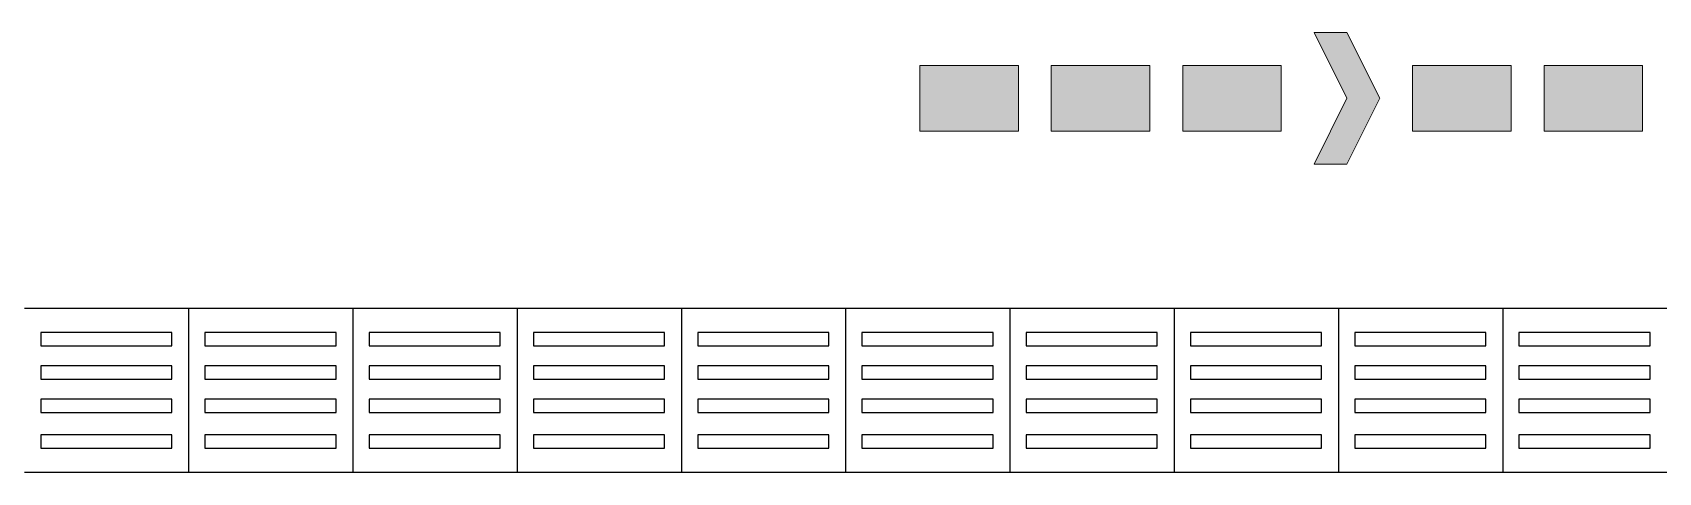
# Model space of a CAD drawing. Header units: metres. Extents: x 341 to 459, y 1341 to 1425.
# Drawn here: x 390.058 to 392.533, y 1377.068 to 1377.737 of the extents above; entities that cross this region are included whole.
import ezdxf
from ezdxf.enums import TextEntityAlignment as Align

# ---------------------------------------------------------------- set-up
doc = ezdxf.new("R2010")
doc.units = ezdxf.units.M
doc.layers.add('INC_EQUIP', color=10, linetype='Continuous', lineweight=20)
doc.layers.add('INC_PLACAS', color=10, linetype='Continuous', lineweight=20)
doc.layers.add('Itens de detalhe', color=7, linetype='Continuous')
doc.layers.add('Notas de texto-1', color=7, linetype='Continuous')
doc.styles.add('ROMANS', font='ROMANS.SHX')

# ---------------------------------------------------------------- blocks, each defined once
blk = doc.blocks.new('piso tatil')
at = {"layer": 'Itens de detalhe', "color": 252, "true_color": 0x939598, "extrusion": (0, 0, -1)}
for p, q in [((-121.7678, 27.6842), (-121.5178, 27.6842)), ((-121.7678, 27.6842), (-121.5178, 27.6842)), ((-121.5178, 27.6842), (-121.2678, 27.6842)), ((-121.5178, 27.6842), (-121.2678, 27.6842)), ((-121.5178, 27.6842), (-121.5178, 27.4342)), ((-121.5178, 27.6842), (-121.5178, 27.4342)), ((-121.2678, 27.6842), (-121.0178, 27.6842)), ((-121.2678, 27.6842), (-121.0178, 27.6842)), ((-121.2678, 27.6842), (-121.2678, 27.4342)), ((-121.2678, 27.6842), (-121.2678, 27.4342)), ((-121.0178, 27.6842), (-120.7678, 27.6842)), ((-121.0178, 27.6842), (-120.7678, 27.6842)), ((-121.0178, 27.6842), (-121.0178, 27.4342)), ((-121.0178, 27.6842), (-121.0178, 27.4342)), ((-120.7678, 27.6842), (-120.5178, 27.6842)), ((-120.7678, 27.6842), (-120.5178, 27.6842)), ((-120.7678, 27.6842), (-120.7678, 27.4342)), ((-120.7678, 27.6842), (-120.7678, 27.4342)), ((-120.5178, 27.6842), (-120.2678, 27.6842)), ((-120.5178, 27.6842), (-120.2678, 27.6842)), ((-120.5178, 27.6842), (-120.5178, 27.4342)), ((-120.5178, 27.6842), (-120.5178, 27.4342)), ((-120.2678, 27.6842), (-120.0178, 27.6842)), ((-120.2678, 27.6842), (-120.0178, 27.6842)), ((-120.2678, 27.6842), (-120.2678, 27.4342)), ((-120.2678, 27.6842), (-120.2678, 27.4342)), ((-120.0178, 27.6842), (-119.7678, 27.6842)), ((-120.0178, 27.6842), (-119.7678, 27.6842)), ((-120.0178, 27.6842), (-120.0178, 27.4342)), ((-120.0178, 27.6842), (-120.0178, 27.4342)), ((-119.7678, 27.6842), (-119.5178, 27.6842)), ((-119.7678, 27.6842), (-119.5178, 27.6842)), ((-119.7678, 27.6842), (-119.7678, 27.4342)), ((-119.7678, 27.6842), (-119.7678, 27.4342)), ((-119.5178, 27.6842), (-119.2678, 27.6842)), ((-119.5178, 27.6842), (-119.2678, 27.6842)), ((-119.5178, 27.6842), (-119.5178, 27.4342)), ((-119.5178, 27.6842), (-119.5178, 27.4342)), ((-121.5435, 27.6473), (-121.743, 27.6473)), ((-121.743, 27.6473), (-121.743, 27.6268)), ((-121.5435, 27.6268), (-121.5435, 27.6473)), ((-121.2935, 27.6473), (-121.493, 27.6473)), ((-121.493, 27.6473), (-121.493, 27.6268)), ((-121.2935, 27.6268), (-121.2935, 27.6473)), ((-121.0435, 27.6473), (-121.243, 27.6473)), ((-121.243, 27.6473), (-121.243, 27.6268)), ((-121.0435, 27.6268), (-121.0435, 27.6473)), ((-120.7935, 27.6473), (-120.993, 27.6473)), ((-120.993, 27.6473), (-120.993, 27.6268)), ((-120.7935, 27.6268), (-120.7935, 27.6473)), ((-120.5435, 27.6473), (-120.743, 27.6473)), ((-120.743, 27.6473), (-120.743, 27.6268)), ((-120.5435, 27.6268), (-120.5435, 27.6473)), ((-120.2935, 27.6473), (-120.493, 27.6473)), ((-120.493, 27.6473), (-120.493, 27.6268)), ((-120.2935, 27.6268), (-120.2935, 27.6473)), ((-120.0435, 27.6473), (-120.243, 27.6473)), ((-120.243, 27.6473), (-120.243, 27.6268)), ((-120.0435, 27.6268), (-120.0435, 27.6473)), ((-119.7935, 27.6473), (-119.993, 27.6473)), ((-119.993, 27.6473), (-119.993, 27.6268)), ((-119.7935, 27.6268), (-119.7935, 27.6473)), ((-119.5435, 27.6473), (-119.743, 27.6473)), ((-119.743, 27.6473), (-119.743, 27.6268)), ((-119.5435, 27.6268), (-119.5435, 27.6473)), ((-119.2935, 27.6473), (-119.493, 27.6473)), ((-119.493, 27.6473), (-119.493, 27.6268)), ((-119.2935, 27.6268), (-119.2935, 27.6473)), ((-121.743, 27.6268), (-121.5435, 27.6268)), ((-121.493, 27.6268), (-121.2935, 27.6268)), ((-121.243, 27.6268), (-121.0435, 27.6268)), ((-120.993, 27.6268), (-120.7935, 27.6268)), ((-120.743, 27.6268), (-120.5435, 27.6268)), ((-120.493, 27.6268), (-120.2935, 27.6268)), ((-120.243, 27.6268), (-120.0435, 27.6268)), ((-119.993, 27.6268), (-119.7935, 27.6268)), ((-119.743, 27.6268), (-119.5435, 27.6268)), ((-119.493, 27.6268), (-119.2935, 27.6268)), ((-121.5435, 27.5966), (-121.743, 27.5966)), ((-121.743, 27.5966), (-121.743, 27.5761)), ((-121.5435, 27.5761), (-121.5435, 27.5966)), ((-121.2935, 27.5966), (-121.493, 27.5966)), ((-121.493, 27.5966), (-121.493, 27.5761)), ((-121.2935, 27.5761), (-121.2935, 27.5966)), ((-121.0435, 27.5966), (-121.243, 27.5966)), ((-121.243, 27.5966), (-121.243, 27.5761)), ((-121.0435, 27.5761), (-121.0435, 27.5966)), ((-120.7935, 27.5966), (-120.993, 27.5966)), ((-120.993, 27.5966), (-120.993, 27.5761)), ((-120.7935, 27.5761), (-120.7935, 27.5966)), ((-120.5435, 27.5966), (-120.743, 27.5966)), ((-120.743, 27.5966), (-120.743, 27.5761)), ((-120.5435, 27.5761), (-120.5435, 27.5966)), ((-120.2935, 27.5966), (-120.493, 27.5966)), ((-120.493, 27.5966), (-120.493, 27.5761)), ((-120.2935, 27.5761), (-120.2935, 27.5966)), ((-120.0435, 27.5966), (-120.243, 27.5966)), ((-120.243, 27.5966), (-120.243, 27.5761)), ((-120.0435, 27.5761), (-120.0435, 27.5966)), ((-119.7935, 27.5966), (-119.993, 27.5966)), ((-119.993, 27.5966), (-119.993, 27.5761)), ((-119.7935, 27.5761), (-119.7935, 27.5966)), ((-119.5435, 27.5966), (-119.743, 27.5966)), ((-119.743, 27.5966), (-119.743, 27.5761)), ((-119.5435, 27.5761), (-119.5435, 27.5966)), ((-119.2935, 27.5966), (-119.493, 27.5966)), ((-119.493, 27.5966), (-119.493, 27.5761)), ((-119.2935, 27.5761), (-119.2935, 27.5966)), ((-121.743, 27.5761), (-121.5435, 27.5761)), ((-121.493, 27.5761), (-121.2935, 27.5761)), ((-121.243, 27.5761), (-121.0435, 27.5761)), ((-120.993, 27.5761), (-120.7935, 27.5761)), ((-120.743, 27.5761), (-120.5435, 27.5761)), ((-120.493, 27.5761), (-120.2935, 27.5761)), ((-120.243, 27.5761), (-120.0435, 27.5761)), ((-119.993, 27.5761), (-119.7935, 27.5761)), ((-119.743, 27.5761), (-119.5435, 27.5761)), ((-119.493, 27.5761), (-119.2935, 27.5761)), ((-121.5435, 27.5459), (-121.743, 27.5459)), ((-121.743, 27.5459), (-121.743, 27.5254)), ((-121.5435, 27.5254), (-121.5435, 27.5459)), ((-121.2935, 27.5459), (-121.493, 27.5459)), ((-121.493, 27.5459), (-121.493, 27.5254)), ((-121.2935, 27.5254), (-121.2935, 27.5459)), ((-121.0435, 27.5459), (-121.243, 27.5459)), ((-121.243, 27.5459), (-121.243, 27.5254)), ((-121.0435, 27.5254), (-121.0435, 27.5459)), ((-120.7935, 27.5459), (-120.993, 27.5459)), ((-120.993, 27.5459), (-120.993, 27.5254)), ((-120.7935, 27.5254), (-120.7935, 27.5459)), ((-120.5435, 27.5459), (-120.743, 27.5459)), ((-120.743, 27.5459), (-120.743, 27.5254)), ((-120.5435, 27.5254), (-120.5435, 27.5459)), ((-120.2935, 27.5459), (-120.493, 27.5459)), ((-120.493, 27.5459), (-120.493, 27.5254)), ((-120.2935, 27.5254), (-120.2935, 27.5459)), ((-120.0435, 27.5459), (-120.243, 27.5459)), ((-120.243, 27.5459), (-120.243, 27.5254)), ((-120.0435, 27.5254), (-120.0435, 27.5459)), ((-119.7935, 27.5459), (-119.993, 27.5459)), ((-119.993, 27.5459), (-119.993, 27.5254)), ((-119.7935, 27.5254), (-119.7935, 27.5459)), ((-119.5435, 27.5459), (-119.743, 27.5459)), ((-119.743, 27.5459), (-119.743, 27.5254)), ((-119.5435, 27.5254), (-119.5435, 27.5459)), ((-119.2935, 27.5459), (-119.493, 27.5459)), ((-119.493, 27.5459), (-119.493, 27.5254)), ((-119.2935, 27.5254), (-119.2935, 27.5459)), ((-121.743, 27.5254), (-121.5435, 27.5254)), ((-121.493, 27.5254), (-121.2935, 27.5254)), ((-121.243, 27.5254), (-121.0435, 27.5254)), ((-120.993, 27.5254), (-120.7935, 27.5254)), ((-120.743, 27.5254), (-120.5435, 27.5254)), ((-120.493, 27.5254), (-120.2935, 27.5254)), ((-120.243, 27.5254), (-120.0435, 27.5254)), ((-119.993, 27.5254), (-119.7935, 27.5254)), ((-119.743, 27.5254), (-119.5435, 27.5254)), ((-119.493, 27.5254), (-119.2935, 27.5254)), ((-121.5435, 27.4916), (-121.743, 27.4916)), ((-121.743, 27.4916), (-121.743, 27.4712)), ((-121.743, 27.4712), (-121.5435, 27.4712)), ((-121.5435, 27.4712), (-121.5435, 27.4916)), ((-121.2935, 27.4916), (-121.493, 27.4916)), ((-121.493, 27.4916), (-121.493, 27.4712)), ((-121.493, 27.4712), (-121.2935, 27.4712)), ((-121.2935, 27.4712), (-121.2935, 27.4916)), ((-121.0435, 27.4916), (-121.243, 27.4916)), ((-121.243, 27.4916), (-121.243, 27.4712)), ((-121.243, 27.4712), (-121.0435, 27.4712)), ((-121.0435, 27.4712), (-121.0435, 27.4916)), ((-120.7935, 27.4916), (-120.993, 27.4916)), ((-120.993, 27.4916), (-120.993, 27.4712)), ((-120.993, 27.4712), (-120.7935, 27.4712)), ((-120.7935, 27.4712), (-120.7935, 27.4916)), ((-120.5435, 27.4916), (-120.743, 27.4916)), ((-120.743, 27.4916), (-120.743, 27.4712)), ((-120.743, 27.4712), (-120.5435, 27.4712)), ((-120.5435, 27.4712), (-120.5435, 27.4916)), ((-120.2935, 27.4916), (-120.493, 27.4916)), ((-120.493, 27.4916), (-120.493, 27.4712)), ((-120.493, 27.4712), (-120.2935, 27.4712)), ((-120.2935, 27.4712), (-120.2935, 27.4916)), ((-120.0435, 27.4916), (-120.243, 27.4916)), ((-120.243, 27.4916), (-120.243, 27.4712)), ((-120.243, 27.4712), (-120.0435, 27.4712)), ((-120.0435, 27.4712), (-120.0435, 27.4916)), ((-119.7935, 27.4916), (-119.993, 27.4916)), ((-119.993, 27.4916), (-119.993, 27.4712)), ((-119.993, 27.4712), (-119.7935, 27.4712)), ((-119.7935, 27.4712), (-119.7935, 27.4916)), ((-119.5435, 27.4916), (-119.743, 27.4916)), ((-119.743, 27.4916), (-119.743, 27.4712)), ((-119.743, 27.4712), (-119.5435, 27.4712)), ((-119.5435, 27.4712), (-119.5435, 27.4916)), ((-119.2935, 27.4916), (-119.493, 27.4916)), ((-119.493, 27.4916), (-119.493, 27.4712)), ((-119.493, 27.4712), (-119.2935, 27.4712)), ((-119.2935, 27.4712), (-119.2935, 27.4916)), ((-121.5178, 27.4342), (-121.7678, 27.4342)), ((-121.5178, 27.4342), (-121.7678, 27.4342)), ((-121.2678, 27.4342), (-121.5178, 27.4342)), ((-121.2678, 27.4342), (-121.5178, 27.4342)), ((-121.0178, 27.4342), (-121.2678, 27.4342)), ((-121.0178, 27.4342), (-121.2678, 27.4342)), ((-120.7678, 27.4342), (-121.0178, 27.4342)), ((-120.7678, 27.4342), (-121.0178, 27.4342)), ((-120.5178, 27.4342), (-120.7678, 27.4342)), ((-120.5178, 27.4342), (-120.7678, 27.4342)), ((-120.2678, 27.4342), (-120.5178, 27.4342)), ((-120.2678, 27.4342), (-120.5178, 27.4342)), ((-120.0178, 27.4342), (-120.2678, 27.4342)), ((-120.0178, 27.4342), (-120.2678, 27.4342)), ((-119.7678, 27.4342), (-120.0178, 27.4342)), ((-119.7678, 27.4342), (-120.0178, 27.4342)), ((-119.5178, 27.4342), (-119.7678, 27.4342)), ((-119.5178, 27.4342), (-119.7678, 27.4342)), ((-119.2678, 27.4342), (-119.5178, 27.4342)), ((-119.2678, 27.4342), (-119.5178, 27.4342))]:
    blk.add_line(p, q, dxfattribs=at)
blk = doc.blocks.new('*U71')
at = {"layer": 'INC_EQUIP'}
h = blk.add_hatch(color=256, dxfattribs=at)
h.paths.add_polyline_path([(0.5, -0.5), (2, -0.5), (2, 0.5), (0.5, 0.5)])
h.paths.add_polyline_path([(2.5, -0.5), (4, -0.5), (4, 0.5), (2.5, 0.5)])
h.paths.add_polyline_path([(-7, -0.5), (-5.5, -0.5), (-5.5, 0.5), (-7, 0.5)])
h.paths.add_polyline_path([(-5, -0.5), (-3.5, -0.5), (-3.5, 0.5), (-5, 0.5)])
h.paths.add_polyline_path([(-1, -1), (-0.5, 0), (-1, 1), (-0.5, 1), (0, 0), (-0.5, -1)])
h.paths.add_polyline_path([(-3, -0.5), (-1.5, -0.5), (-1.5, 0.5), (-3, 0.5)])
at = {"flags": 128}
blk.add_lwpolyline([(-7, -0.5), (-5.5, -0.5), (-5.5, 0.5), (-7, 0.5)], close=True, dxfattribs=at)
at = {"layer": 'INC_EQUIP', "flags": 128}
for points in [[(-1, -1), (-0.5, 0), (-1, 1), (-0.5, 1), (0, 0), (-0.5, -1)], [(-5, -0.5), (-3.5, -0.5), (-3.5, 0.5), (-5, 0.5)], [(-3, -0.5), (-1.5, -0.5), (-1.5, 0.5), (-3, 0.5)], [(0.5, -0.5), (2, -0.5), (2, 0.5), (0.5, 0.5)], [(2.5, -0.5), (4, -0.5), (4, 0.5), (2.5, 0.5)]]:
    blk.add_lwpolyline(points, close=True, dxfattribs=at)
at = {"layer": 'INC_PLACAS', "style": 'ROMANS', "width": 0.95}
for tag, flags, p in [('COD', 3, (-6.032, -1.332)), ('DESC', 3, (-5.74, -2.179)), ('X', 1, (-6.655, -3.053))]:
    blk.add_attdef(tag, text='', height=0.651, dxfattribs=dict(at, flags=flags)).set_placement(p, align=Align.MIDDLE_CENTER)

msp = doc.modelspace()

# ---------------------------------------------------------------- block references
at = {"layer": 'INC_EQUIP', "xscale": -0.1000000000000001, "yscale": 0.1000000000000001, "zscale": 0.1000000000000001, "rotation": 180}
msp.add_blockref('*U71', (392.109, 1377.6373, 0.0219), dxfattribs=at)
at = {"layer": 'Notas de texto-1', "color": 252, "true_color": 0x939598}
msp.add_blockref('piso tatil', (511.8138, 1349.634), dxfattribs=at)

doc.saveas('drawing.dxf')
